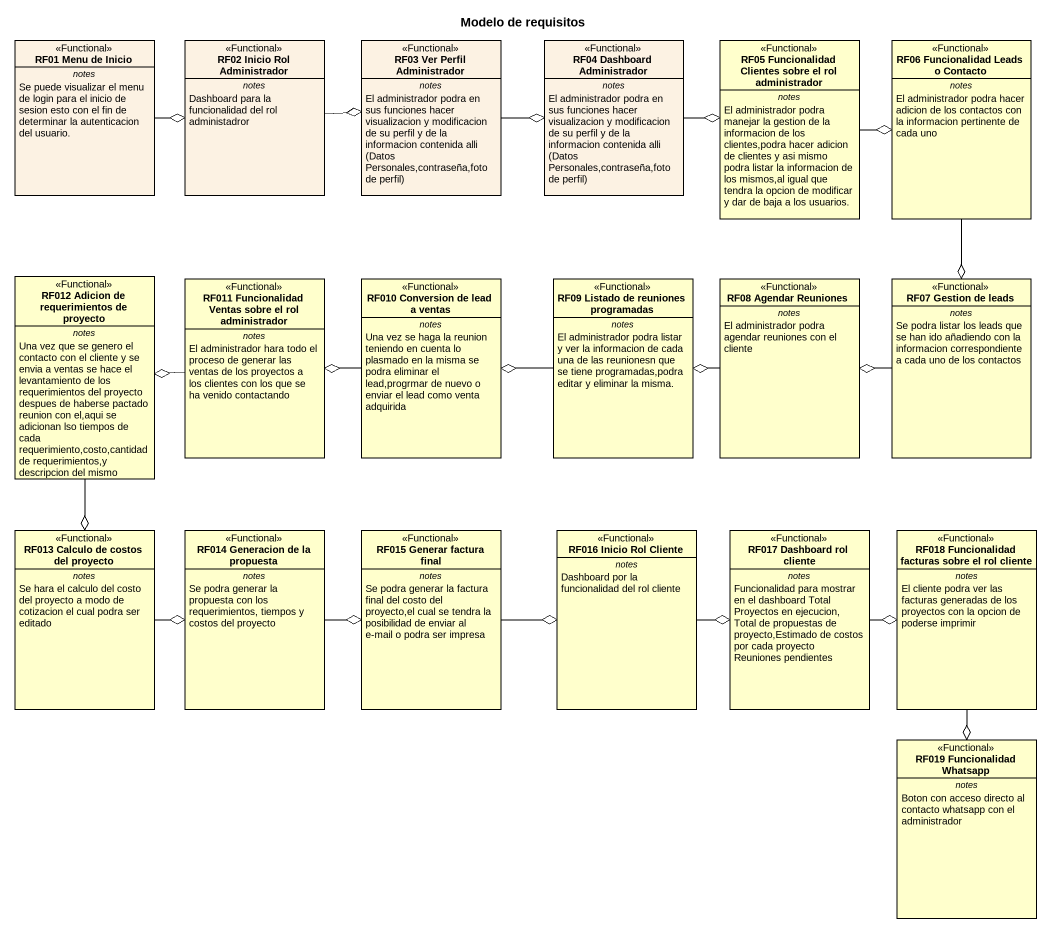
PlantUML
@startuml
title Modelo de requisitos
hide circle
hide empty members
class "RF01 Menu de Inicio" as RF01_Menu_de_Inicio <<Functional>> #FCF2E3 {
  -- notes --
  Se puede visualizar el menu de login para el inicio de sesion esto con el fin de determinar la autenticacion del usuario.
}
class "RF02 Inicio Rol Administrador" as RF02_Inicio_Rol <<Functional>> #FCF2E3 {
  -- notes --
  Dashboard para la funcionalidad del rol administadror
}
class "RF03 Ver Perfil Administrador" as RF03_Ver_Perfil <<Functional>> #FCF2E3 {
  -- notes --
  El administrador podra en sus funciones hacer visualizacion y modificacion de su perfil y de la informacion contenida alli
  {field} (Datos Personales,contraseña,foto de perfil)
}
class "RF04 Dashboard Administrador" as RF04_Dashboard_Administrador <<Functional>> #FCF2E3 {
  -- notes --
  El administrador podra en sus funciones hacer visualizacion y modificacion de su perfil y de la informacion contenida alli
  {field} (Datos Personales,contraseña,foto de perfil)
}
class "RF05 Funcionalidad Clientes sobre el rol administrador" as RF05_Funcionalidad_Clientes <<Functional>> {
  -- notes --
  El administrador podra manejar la gestion de la informacion de los clientes,podra hacer adicion de clientes y asi mismo podra listar la informacion de los mismos,al igual que tendra la opcion de modificar y dar de baja a los usuarios.
}
class "RF06 Funcionalidad Leads o Contacto" as RF06_Funcionalidad_Leads_o <<Functional>> {
  -- notes --
  El administrador podra hacer adicion de los contactos con la informacion pertinente de cada uno
}
class "RF012 Adicion de requerimientos de proyecto" as RF012_Adicion_de <<Functional>> {
  -- notes --
  Una vez que se genero el contacto con el cliente y se envia a ventas se hace el levantamiento de los requerimientos del proyecto despues de haberse pactado reunion con el,aqui se adicionan lso tiempos de cada requerimiento,costo,cantidad de requerimientos,y descripcion del mismo
}
class "RF011 Funcionalidad Ventas sobre el rol administrador" as RF011_Funcionalidad_Ventas <<Functional>> {
  -- notes --
  El administrador hara todo el proceso de generar las ventas de los proyectos a los clientes con los que se ha venido contactando
}
class "RF010 Conversion de lead a ventas" as RF010_Conversion_de_lead_a <<Functional>> {
  -- notes --
  Una vez se haga la reunion teniendo en cuenta lo plasmado en la misma se podra eliminar el lead,progrmar de nuevo o enviar el lead como venta adquirida
}
class "RF09 Listado de reuniones programadas" as RF09_Listado_de_reuniones <<Functional>> {
  -- notes --
  El administrador podra listar y ver la informacion de cada una de las reunionesn que se tiene programadas,podra editar y eliminar la misma.
}
class "RF08 Agendar Reuniones" as RF08_Agendar_Reuniones <<Functional>> {
  -- notes --
  El administrador podra agendar reuniones con el cliente
}
class "RF07 Gestion de leads" as RF07_Gestion_de_leads <<Functional>> {
  -- notes --
  Se podra listar los leads que se han ido añadiendo con la informacion correspondiente a cada uno de los contactos
}
class "RF013 Calculo de costos del proyecto" as RF013_Calculo_de_costos_del <<Functional>> {
  -- notes --
  Se hara el calculo del costo del proyecto a modo de cotizacion el cual podra ser editado
}
class "RF014 Generacion de la propuesta" as RF014_Generacion_de_la <<Functional>> {
  -- notes --
  Se podra generar la propuesta con los requerimientos, tiempos y costos del proyecto
}
class "RF015 Generar factura final" as RF015_Generar_factura_final <<Functional>> {
  -- notes --
  Se podra generar la factura final del costo del proyecto,el cual se tendra la posibilidad de enviar al e-mail o podra ser impresa
}
class "RF016 Inicio Rol Cliente" as RF016_Inicio_Rol_Cliente <<Functional>> {
  -- notes --
  Dashboard por la funcionalidad del rol cliente
}
class "RF017 Dashboard rol cliente" as RF017_Dashboard_rol_cliente <<Functional>> {
  -- notes --
  Funcionalidad para mostrar en el dashboard Total Proyectos en ejecucion, Total de propuestas de proyecto,Estimado de costos por cada proyecto Reuniones pendientes
}
class "RF018 Funcionalidad facturas sobre el rol cliente" as RF018_Funcionalidad <<Functional>> {
  -- notes --
  El cliente podra ver las facturas generadas de los proyectos con la opcion de poderse imprimir
}
class "RF019 Funcionalidad Whatsapp" as RF019_Funcionalidad_Whatsapp <<Functional>> {
  -- notes --
  Boton con acceso directo al contacto whatsapp con el administrador
}
RF01_Menu_de_Inicio -right-o RF02_Inicio_Rol
RF02_Inicio_Rol -right-o RF03_Ver_Perfil
RF03_Ver_Perfil -right-o RF04_Dashboard_Administrador
RF04_Dashboard_Administrador -right-o RF05_Funcionalidad_Clientes
RF05_Funcionalidad_Clientes -right-o RF06_Funcionalidad_Leads_o
RF06_Funcionalidad_Leads_o --o RF07_Gestion_de_leads
RF012_Adicion_de --o RF013_Calculo_de_costos_del
RF011_Funcionalidad_Ventas -left-o RF012_Adicion_de
RF010_Conversion_de_lead_a -left-o RF011_Funcionalidad_Ventas
RF09_Listado_de_reuniones -left-o RF010_Conversion_de_lead_a
RF08_Agendar_Reuniones -left-o RF09_Listado_de_reuniones
RF07_Gestion_de_leads -left-o RF08_Agendar_Reuniones
RF013_Calculo_de_costos_del -right-o RF014_Generacion_de_la
RF014_Generacion_de_la -right-o RF015_Generar_factura_final
RF015_Generar_factura_final -right-o RF016_Inicio_Rol_Cliente
RF016_Inicio_Rol_Cliente -right-o RF017_Dashboard_rol_cliente
RF017_Dashboard_rol_cliente -right-o RF018_Funcionalidad
RF018_Funcionalidad --o RF019_Funcionalidad_Whatsapp
@enduml
